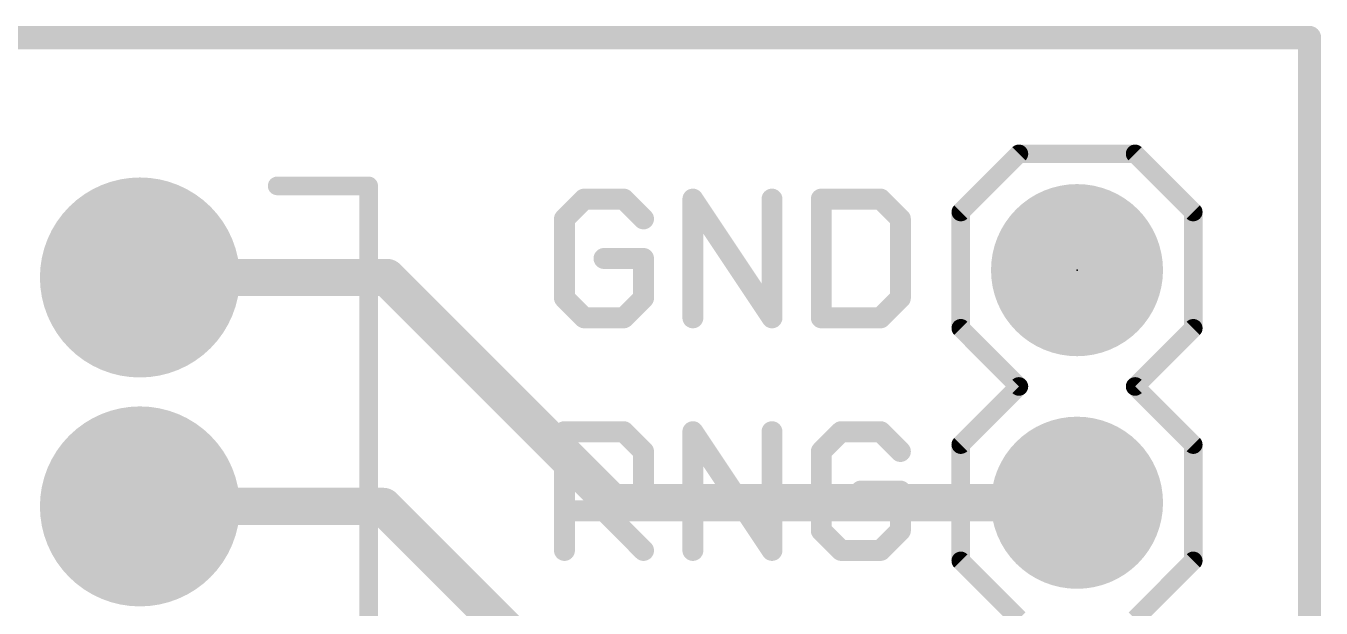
# Model space of a CAD drawing. Extents: x -2.8 to 21.7, y -0.1 to 15.4.
# Drawn here: x 7.56 to 21.72, y 9.01 to 15.37 of the extents above; entities that cross this region are included whole.
import ezdxf

# ---------------------------------------------------------------- set-up
doc = ezdxf.new("R2010")
doc.units = 0
for name, color, linetype in [('1', 12, 'CONTINUOUS'), ('16', 132, 'CONTINUOUS'), ('17', 110, 'CONTINUOUS'), ('20', 53, 'CONTINUOUS'), ('21', 41, 'CONTINUOUS'), ('23', 53, 'CONTINUOUS'), ('51', 53, 'CONTINUOUS')]:
    doc.layers.add(name, color=color, linetype=linetype)

# ---------------------------------------------------------------- blocks, each defined once
blk = doc.blocks.new('RECT')
blk.add_solid([(-0.5, -0.5), (0.5, -0.5), (-0.5, 0.5), (0.5, 0.5)])
blk = doc.blocks.new('ROUNDP')
at = {"const_width": 0.5}
blk.add_lwpolyline([(0, -0.25, 1), (0, 0.25, 1), (0, -0.25)], format="xyb", dxfattribs=at)

msp = doc.modelspace()

# ---------------------------------------------------------------- linework, layer by layer
at = {"layer": '1'}
for points, const_width in [([(0, 15.24), (21.59, 15.24)], 0.254), ([(21.59, 15.24), (21.59, 0)], 0.254), ([(8.81, 12.62), (11.51, 12.62)], 0.4064), ([(11.51, 12.62), (13.97, 10.16)], 0.4064), ([(13.97, 10.16), (19.05, 10.16)], 0.4064), ([(8.81, 10.12), (11.47, 10.12)], 0.4064), ([(11.47, 10.12), (13.97, 7.62)], 0.4064)]:
    msp.add_lwpolyline(points, dxfattribs=dict(at, const_width=const_width))
for points, const_width in [([(21.6535, 15.24, 1), (21.5265, 15.24)], 0.127), ([(21.59, 15.1765, 1), (21.59, 15.3035)], 0.127), ([(8.81, 12.7216, 1), (8.81, 12.5184)], 0.2032), ([(11.5818, 12.6918, 1), (11.4382, 12.5482)], 0.2032), ([(11.51, 12.5184, 1), (11.51, 12.7216)], 0.2032), ([(13.97, 10.2616, 1), (13.97, 10.0584)], 0.2032), ([(13.8982, 10.0882, 1), (14.0418, 10.2318)], 0.2032), ([(19.05, 10.0584, 1), (19.05, 10.2616)], 0.2032), ([(8.81, 10.2216, 1), (8.81, 10.0184)], 0.2032), ([(11.5418, 10.1918, 1), (11.3982, 10.0482)], 0.2032), ([(11.47, 10.0184, 1), (11.47, 10.2216)], 0.2032)]:
    msp.add_lwpolyline(points, format="xyb", dxfattribs=dict(at, const_width=const_width))
at = {"layer": '16', "const_width": 0.2032}
for points in [[(21.59, 15.24), (0, 15.24)], [(21.59, 0), (21.59, 15.24)]]:
    msp.add_lwpolyline(points, dxfattribs=at)
at = {"layer": '16', "const_width": 0.1016}
for points in [[(21.6408, 15.24, 1), (21.5392, 15.24)], [(21.59, 15.1892, 1), (21.59, 15.2908)]]:
    msp.add_lwpolyline(points, format="xyb", dxfattribs=at)
at = {"layer": '20', "const_width": 0.2032}
for points in [[(21.59, 15.24), (0, 15.24)], [(21.59, 0), (21.59, 15.24)]]:
    msp.add_lwpolyline(points, dxfattribs=at)
at = {"layer": '20', "const_width": 0.1016}
for points in [[(21.6408, 15.24, 1), (21.5392, 15.24)], [(21.59, 15.1892, 1), (21.59, 15.2908)]]:
    msp.add_lwpolyline(points, format="xyb", dxfattribs=at)
at = {"layer": '21'}
for points, const_width in [([(18.415, 13.97), (17.78, 13.335)], 0.2032), ([(19.685, 13.97), (18.415, 13.97)], 0.2032), ([(20.32, 13.335), (19.685, 13.97)], 0.2032), ([(11.31, 13.62), (10.31, 13.62)], 0.2032), ([(11.31, 13.62), (11.31, 1.62)], 0.2032), ([(13.6654, 13.4758), (13.4493, 13.2597)], 0.2286), ([(14.0976, 13.4758), (13.6654, 13.4758)], 0.2286), ([(14.3136, 13.2597), (14.0976, 13.4758)], 0.2286), ([(14.8526, 12.1793), (14.8526, 13.4758)], 0.2286), ([(14.8526, 13.4758), (15.7169, 12.1793)], 0.2286), ([(15.7169, 12.1793), (15.7169, 13.4758)], 0.2286), ([(16.2559, 13.4758), (16.2559, 12.1793)], 0.2286), ([(16.9041, 13.4758), (16.2559, 13.4758)], 0.2286), ([(17.1202, 13.2597), (16.9041, 13.4758)], 0.2286), ([(13.4493, 13.2597), (13.4493, 12.3954)], 0.2286), ([(17.1202, 12.3954), (17.1202, 13.2597)], 0.2286), ([(17.78, 12.065), (17.78, 13.335)], 0.2032), ([(20.32, 13.335), (20.32, 12.065)], 0.2032), ([(14.3136, 12.8276), (13.8815, 12.8276)], 0.2286), ([(14.3136, 12.3954), (14.3136, 12.8276)], 0.2286), ([(13.4493, 12.3954), (13.6654, 12.1793)], 0.2286), ([(14.0976, 12.1793), (14.3136, 12.3954)], 0.2286), ([(16.9041, 12.1793), (17.1202, 12.3954)], 0.2286), ([(13.6654, 12.1793), (14.0976, 12.1793)], 0.2286), ([(16.2559, 12.1793), (16.9041, 12.1793)], 0.2286), ([(18.415, 11.43), (17.78, 12.065)], 0.2032), ([(20.32, 12.065), (19.685, 11.43)], 0.2032), ([(17.78, 10.795), (18.415, 11.43)], 0.2032), ([(19.685, 11.43), (20.32, 10.795)], 0.2032), ([(13.4493, 9.6393), (13.4493, 10.9358)], 0.2286), ([(13.4493, 10.9358), (14.0976, 10.9358)], 0.2286), ([(14.0976, 10.9358), (14.3136, 10.7197)], 0.2286), ([(14.8526, 9.6393), (14.8526, 10.9358)], 0.2286), ([(14.8526, 10.9358), (15.7169, 9.6393)], 0.2286), ([(15.7169, 9.6393), (15.7169, 10.9358)], 0.2286), ([(16.4719, 10.9358), (16.2559, 10.7197)], 0.2286), ([(16.9041, 10.9358), (16.4719, 10.9358)], 0.2286), ([(17.1202, 10.7197), (16.9041, 10.9358)], 0.2286), ([(14.3136, 10.7197), (14.3136, 10.2876)], 0.2286), ([(16.2559, 10.7197), (16.2559, 9.8554)], 0.2286), ([(17.78, 9.525), (17.78, 10.795)], 0.2032), ([(20.32, 10.795), (20.32, 9.525)], 0.2032), ([(14.3136, 10.2876), (14.0976, 10.0715)], 0.2286), ([(17.1202, 10.2876), (16.688, 10.2876)], 0.2286), ([(17.1202, 9.8554), (17.1202, 10.2876)], 0.2286), ([(14.0976, 10.0715), (13.4493, 10.0715)], 0.2286), ([(13.8815, 10.0715), (14.3136, 9.6393)], 0.2286), ([(16.2559, 9.8554), (16.4719, 9.6393)], 0.2286), ([(16.9041, 9.6393), (17.1202, 9.8554)], 0.2286), ([(16.4719, 9.6393), (16.9041, 9.6393)], 0.2286), ([(18.415, 8.89), (17.78, 9.525)], 0.2032), ([(20.32, 9.525), (19.685, 8.89)], 0.2032)]:
    msp.add_lwpolyline(points, dxfattribs=dict(at, const_width=const_width))
for points, const_width in [([(18.415, 14.0208, 1), (18.415, 13.9192)], 0.1016), ([(18.4509, 13.9341, 1), (18.3791, 14.0059)], 0.1016), ([(19.7209, 14.0059, 1), (19.6491, 13.9341)], 0.1016), ([(19.685, 13.9192, 1), (19.685, 14.0208)], 0.1016), ([(10.31, 13.6708, 1), (10.31, 13.5692)], 0.1016), ([(11.3608, 13.62, 1), (11.2592, 13.62)], 0.1016), ([(11.31, 13.5692, 1), (11.31, 13.6708)], 0.1016), ([(13.6654, 13.533, 1), (13.6654, 13.4187)], 0.1143), ([(13.7058, 13.4354, 1), (13.625, 13.5162)], 0.1143), ([(14.138, 13.5162, 1), (14.0571, 13.4354)], 0.1143), ([(14.0976, 13.4187, 1), (14.0976, 13.533)], 0.1143), ([(14.9097, 13.4758, 1), (14.7954, 13.4758)], 0.1143), ([(14.9001, 13.5075, 1), (14.805, 13.4441)], 0.1143), ([(15.7741, 13.4758, 1), (15.6598, 13.4758)], 0.1143), ([(16.313, 13.4758, 1), (16.1987, 13.4758)], 0.1143), ([(16.2559, 13.533, 1), (16.2559, 13.4187)], 0.1143), ([(16.9445, 13.5162, 1), (16.8637, 13.4354)], 0.1143), ([(16.9041, 13.4187, 1), (16.9041, 13.533)], 0.1143), ([(13.4089, 13.3001, 1), (13.4897, 13.2193)], 0.1143), ([(13.5065, 13.2597, 1), (13.3922, 13.2597)], 0.1143), ([(14.2732, 13.2193, 1), (14.354, 13.3001)], 0.1143), ([(17.1773, 13.2597, 1), (17.063, 13.2597)], 0.1143), ([(17.0798, 13.2193, 1), (17.1606, 13.3001)], 0.1143), ([(17.8308, 13.335, 1), (17.7292, 13.335)], 0.1016), ([(17.7441, 13.3709, 1), (17.8159, 13.2991)], 0.1016), ([(20.3708, 13.335, 1), (20.2692, 13.335)], 0.1016), ([(20.2841, 13.2991, 1), (20.3559, 13.3709)], 0.1016), ([(13.8815, 12.8847, 1), (13.8815, 12.7704)], 0.1143), ([(14.3708, 12.8276, 1), (14.2565, 12.8276)], 0.1143), ([(14.3136, 12.7704, 1), (14.3136, 12.8847)], 0.1143), ([(13.4897, 12.4358, 1), (13.4089, 12.355)], 0.1143), ([(14.354, 12.355, 1), (14.2732, 12.4358)], 0.1143), ([(17.1606, 12.355, 1), (17.0798, 12.4358)], 0.1143), ([(13.3922, 12.3954, 1), (13.5065, 12.3954)], 0.1143), ([(14.2565, 12.3954, 1), (14.3708, 12.3954)], 0.1143), ([(17.063, 12.3954, 1), (17.1773, 12.3954)], 0.1143), ([(13.6654, 12.2365, 1), (13.6654, 12.1222)], 0.1143), ([(13.625, 12.1389, 1), (13.7058, 12.2197)], 0.1143), ([(14.0571, 12.2197, 1), (14.138, 12.1389)], 0.1143), ([(14.0976, 12.1222, 1), (14.0976, 12.2365)], 0.1143), ([(14.7954, 12.1793, 1), (14.9097, 12.1793)], 0.1143), ([(15.6598, 12.1793, 1), (15.7741, 12.1793)], 0.1143), ([(15.6694, 12.1476, 1), (15.7645, 12.211)], 0.1143), ([(16.1987, 12.1793, 1), (16.313, 12.1793)], 0.1143), ([(16.2559, 12.2365, 1), (16.2559, 12.1222)], 0.1143), ([(16.8637, 12.2197, 1), (16.9445, 12.1389)], 0.1143), ([(16.9041, 12.1222, 1), (16.9041, 12.2365)], 0.1143), ([(17.8159, 12.1009, 1), (17.7441, 12.0291)], 0.1016), ([(17.7292, 12.065, 1), (17.8308, 12.065)], 0.1016), ([(20.2692, 12.065, 1), (20.3708, 12.065)], 0.1016), ([(20.3559, 12.0291, 1), (20.2841, 12.1009)], 0.1016), ([(18.4509, 11.3941, 1), (18.3791, 11.4659)], 0.1016), ([(18.3791, 11.3941, 1), (18.4509, 11.4659)], 0.1016), ([(19.7209, 11.4659, 1), (19.6491, 11.3941)], 0.1016), ([(19.6491, 11.4659, 1), (19.7209, 11.3941)], 0.1016), ([(13.4493, 10.993, 1), (13.4493, 10.8787)], 0.1143), ([(13.5065, 10.9358, 1), (13.3922, 10.9358)], 0.1143), ([(14.138, 10.9762, 1), (14.0571, 10.8954)], 0.1143), ([(14.0976, 10.8787, 1), (14.0976, 10.993)], 0.1143), ([(14.9097, 10.9358, 1), (14.7954, 10.9358)], 0.1143), ([(14.9001, 10.9675, 1), (14.805, 10.9041)], 0.1143), ([(15.7741, 10.9358, 1), (15.6598, 10.9358)], 0.1143), ([(16.4719, 10.993, 1), (16.4719, 10.8787)], 0.1143), ([(16.5124, 10.8954, 1), (16.4315, 10.9762)], 0.1143), ([(16.9445, 10.9762, 1), (16.8637, 10.8954)], 0.1143), ([(16.9041, 10.8787, 1), (16.9041, 10.993)], 0.1143), ([(14.3708, 10.7197, 1), (14.2565, 10.7197)], 0.1143), ([(14.2732, 10.6793, 1), (14.354, 10.7601)], 0.1143), ([(16.313, 10.7197, 1), (16.1987, 10.7197)], 0.1143), ([(16.2154, 10.7601, 1), (16.2963, 10.6793)], 0.1143), ([(17.0798, 10.6793, 1), (17.1606, 10.7601)], 0.1143), ([(17.8308, 10.795, 1), (17.7292, 10.795)], 0.1016), ([(17.7441, 10.8309, 1), (17.8159, 10.7591)], 0.1016), ([(20.3708, 10.795, 1), (20.2692, 10.795)], 0.1016), ([(20.2841, 10.7591, 1), (20.3559, 10.8309)], 0.1016), ([(14.2565, 10.2876, 1), (14.3708, 10.2876)], 0.1143), ([(14.354, 10.2471, 1), (14.2732, 10.328)], 0.1143), ([(16.688, 10.3447, 1), (16.688, 10.2304)], 0.1143), ([(17.1773, 10.2876, 1), (17.063, 10.2876)], 0.1143), ([(17.1202, 10.2304, 1), (17.1202, 10.3447)], 0.1143), ([(13.4493, 10.1286, 1), (13.4493, 10.0143)], 0.1143), ([(13.9219, 10.1119, 1), (13.8411, 10.0311)], 0.1143), ([(14.0571, 10.1119, 1), (14.138, 10.0311)], 0.1143), ([(14.0976, 10.0143, 1), (14.0976, 10.1286)], 0.1143), ([(16.2963, 9.8958, 1), (16.2154, 9.815)], 0.1143), ([(16.1987, 9.8554, 1), (16.313, 9.8554)], 0.1143), ([(17.063, 9.8554, 1), (17.1773, 9.8554)], 0.1143), ([(17.1606, 9.815, 1), (17.0798, 9.8958)], 0.1143), ([(13.3922, 9.6393, 1), (13.5065, 9.6393)], 0.1143), ([(14.2732, 9.5989, 1), (14.354, 9.6797)], 0.1143), ([(14.7954, 9.6393, 1), (14.9097, 9.6393)], 0.1143), ([(15.6598, 9.6393, 1), (15.7741, 9.6393)], 0.1143), ([(15.6694, 9.6076, 1), (15.7645, 9.671)], 0.1143), ([(16.4719, 9.6965, 1), (16.4719, 9.5822)], 0.1143), ([(16.4315, 9.5989, 1), (16.5124, 9.6797)], 0.1143), ([(16.8637, 9.6797, 1), (16.9445, 9.5989)], 0.1143), ([(16.9041, 9.5822, 1), (16.9041, 9.6965)], 0.1143), ([(17.8159, 9.5609, 1), (17.7441, 9.4891)], 0.1016), ([(20.3559, 9.4891, 1), (20.2841, 9.5609)], 0.1016), ([(17.7292, 9.525, 1), (17.8308, 9.525)], 0.1016), ([(20.2692, 9.525, 1), (20.3708, 9.525)], 0.1016)]:
    msp.add_lwpolyline(points, format="xyb", dxfattribs=dict(at, const_width=const_width))
at = {"layer": '23'}
msp.add_point((19.05, 12.7), dxfattribs=at)

# ---------------------------------------------------------------- block references
at = {"layer": '17'}
for p, xscale, yscale in [((8.81, 12.62), 2.1844, 2.1844), ((8.81, 12.62), 2.1844, 2.1844), ((19.05, 12.7), 1.8796, 1.8796), ((19.05, 12.7), 1.8796, 1.8796), ((8.81, 10.12), 2.1844, 2.1844), ((8.81, 10.12), 2.1844, 2.1844), ((19.05, 10.16), 1.8796, 1.8796), ((19.05, 10.16), 1.8796, 1.8796)]:
    msp.add_blockref('ROUNDP', p, dxfattribs=dict(at, xscale=xscale, yscale=yscale))
at = {"layer": '51', "xscale": 0.508, "yscale": 0.508, "rotation": 270}
for p in [(19.05, 12.7), (19.05, 10.16)]:
    msp.add_blockref('RECT', p, dxfattribs=at)

doc.saveas('drawing.dxf')
